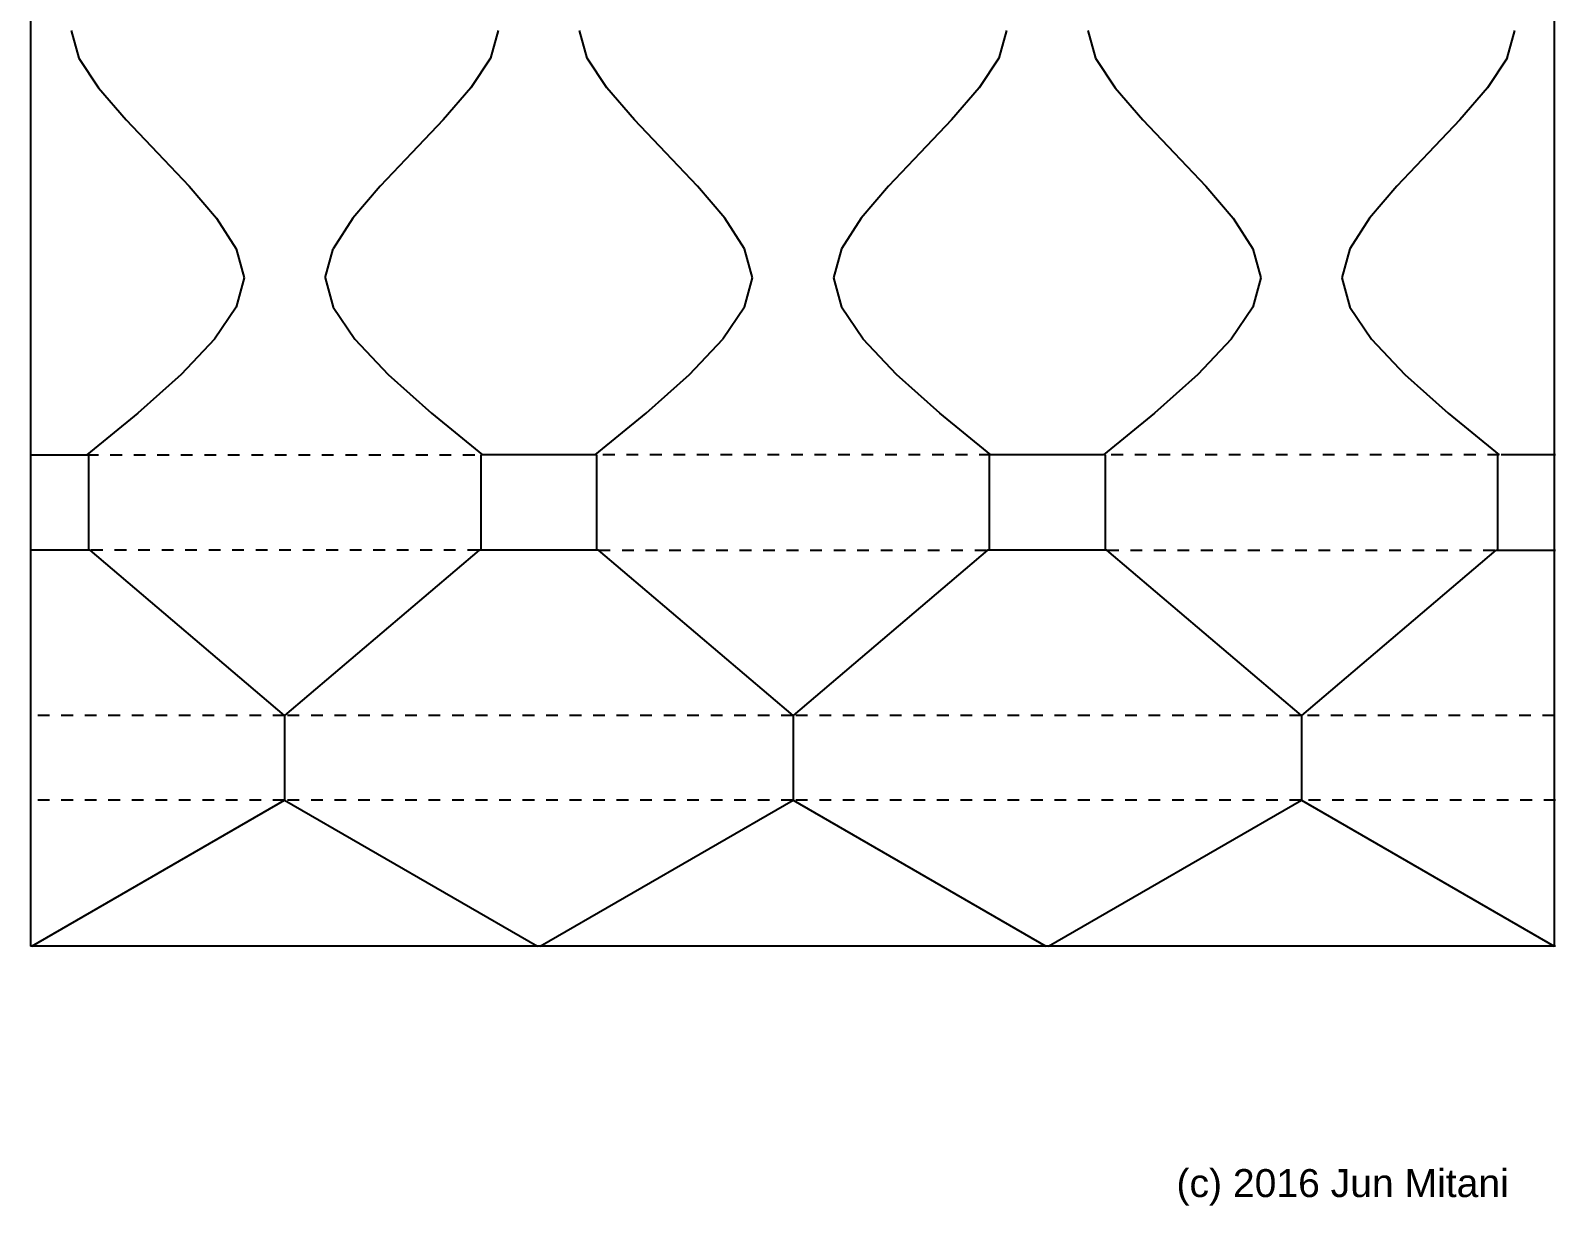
# Model space of a CAD drawing. Extents: x 11 to 198, y -288 to -9.
# Drawn here: x 15 to 198, y -287.6 to -146.6 of the extents above; entities that cross this region are included whole.
import ezdxf

# ---------------------------------------------------------------- set-up
doc = ezdxf.new("R2010")
doc.units = 0
for name, pattern in [('AI-LINETYPE-15', [2.822222, 1.411111, -1.411111]), ('AI-LINETYPE-16', [2.822222, 1.411111, -1.411111]), ('AI-LINETYPE-17', [2.822222, 1.411111, -1.411111]), ('AI-LINETYPE-18', [2.822222, 1.411111, -1.411111]), ('AI-LINETYPE-19', [2.822222, 1.411111, -1.411111]), ('AI-LINETYPE-20', [2.822222, 1.411111, -1.411111]), ('AI-LINETYPE-21', [2.822222, 1.411111, -1.411111]), ('AI-LINETYPE-22', [2.822222, 1.411111, -1.411111]), ('AI-LINETYPE-23', [2.822222, 1.411111, -1.411111]), ('AI-LINETYPE-24', [2.822222, 1.411111, -1.411111]), ('AI-LINETYPE-25', [2.822222, 1.411111, -1.411111]), ('AI-LINETYPE-26', [2.822222, 1.411111, -1.411111]), ('AI-LINETYPE-27', [2.822222, 1.411111, -1.411111]), ('AI-LINETYPE-28', [2.822222, 1.411111, -1.411111])]:
    doc.linetypes.add(name, pattern=pattern)
for name, color, linetype in [('CUTLINE', 7, 'CONTINUOUS'), ('MOUNTAINLINE', 7, 'CONTINUOUS'), ('TEXT', 7, 'CONTINUOUS'), ('VALLEYLINE', 7, 'CONTINUOUS')]:
    doc.layers.add(name, color=color, linetype=linetype)

# ---------------------------------------------------------------- blocks, each defined once
blk = doc.blocks.new('BLOCK_3')
at = {"layer": 'CUTLINE', "color": 7}
blk.add_lwpolyline([(14.95, -36.68), (14.95, -36.68), (14.95, -256.48)], dxfattribs=at)
blk = doc.blocks.new('BLOCK_8')
at = {"layer": 'CUTLINE', "color": 7}
blk.add_lwpolyline([(197.86, -36.68), (197.86, -36.68), (197.86, -256.48)], dxfattribs=at)
blk = doc.blocks.new('BLOCK_9')
at = {"layer": 'CUTLINE', "color": 7}
blk.add_lwpolyline([(75.82, -256.48), (15.1, -256.48)], dxfattribs=at)
blk = doc.blocks.new('BLOCK_10')
at = {"layer": 'CUTLINE', "color": 7}
blk.add_lwpolyline([(15.1, -256.48), (14.95, -256.48)], dxfattribs=at)
blk = doc.blocks.new('BLOCK_11')
at = {"layer": 'CUTLINE', "color": 7}
blk.add_lwpolyline([(136.84, -256.48), (76.12, -256.48)], dxfattribs=at)
blk = doc.blocks.new('BLOCK_12')
at = {"layer": 'CUTLINE', "color": 7}
blk.add_lwpolyline([(76.12, -256.48), (75.82, -256.48)], dxfattribs=at)
blk = doc.blocks.new('BLOCK_13')
at = {"layer": 'CUTLINE', "color": 7}
blk.add_lwpolyline([(197.86, -256.48), (137.14, -256.48)], dxfattribs=at)
blk = doc.blocks.new('BLOCK_14')
at = {"layer": 'CUTLINE', "color": 7}
blk.add_lwpolyline([(137.14, -256.48), (136.84, -256.48)], dxfattribs=at)
blk = doc.blocks.new('BLOCK_15')
at = {"layer": 'CUTLINE', "color": 7}
blk.add_lwpolyline([(198.01, -256.48), (197.86, -256.48)], dxfattribs=at)
blk = doc.blocks.new('BLOCK_30')
at = {"layer": 'VALLEYLINE', "color": 7, "linetype": 'AI-LINETYPE-15'}
blk.add_lwpolyline([(68.8, -208.97), (22.13, -208.97)], dxfattribs=at)
blk = doc.blocks.new('BLOCK_31')
at = {"layer": 'VALLEYLINE', "color": 7, "linetype": 'AI-LINETYPE-16'}
blk.add_lwpolyline([(21.71, -197.5), (69.21, -197.5)], dxfattribs=at)
blk = doc.blocks.new('BLOCK_32')
at = {"layer": 'VALLEYLINE', "color": 7, "linetype": 'AI-LINETYPE-17'}
blk.add_lwpolyline([(83.14, -208.97), (129.81, -208.97)], dxfattribs=at)
blk = doc.blocks.new('BLOCK_33')
at = {"layer": 'VALLEYLINE', "color": 7, "linetype": 'AI-LINETYPE-18'}
blk.add_lwpolyline([(130.23, -197.5), (82.73, -197.5)], dxfattribs=at)
blk = doc.blocks.new('BLOCK_34')
at = {"layer": 'VALLEYLINE', "color": 7, "linetype": 'AI-LINETYPE-19'}
blk.add_lwpolyline([(191.25, -197.5), (143.74, -197.5)], dxfattribs=at)
blk = doc.blocks.new('BLOCK_35')
at = {"layer": 'VALLEYLINE', "color": 7, "linetype": 'AI-LINETYPE-20'}
blk.add_lwpolyline([(144.16, -208.97), (190.83, -208.97)], dxfattribs=at)
blk = doc.blocks.new('BLOCK_36')
at = {"layer": 'VALLEYLINE', "color": 7, "linetype": 'AI-LINETYPE-21'}
blk.add_lwpolyline([(45.46, -228.8), (14.95, -228.8)], dxfattribs=at)
blk = doc.blocks.new('BLOCK_37')
at = {"layer": 'VALLEYLINE', "color": 7, "linetype": 'AI-LINETYPE-22'}
blk.add_lwpolyline([(167.5, -228.8), (106.48, -228.8)], dxfattribs=at)
blk = doc.blocks.new('BLOCK_38')
at = {"layer": 'VALLEYLINE', "color": 7, "linetype": 'AI-LINETYPE-23'}
blk.add_lwpolyline([(45.46, -238.95), (14.95, -238.95)], dxfattribs=at)
blk = doc.blocks.new('BLOCK_39')
at = {"layer": 'VALLEYLINE', "color": 7, "linetype": 'AI-LINETYPE-24'}
blk.add_lwpolyline([(197.86, -228.8), (167.5, -228.8)], dxfattribs=at)
blk = doc.blocks.new('BLOCK_40')
at = {"layer": 'VALLEYLINE', "color": 7, "linetype": 'AI-LINETYPE-25'}
blk.add_lwpolyline([(106.48, -228.8), (45.46, -228.8)], dxfattribs=at)
blk = doc.blocks.new('BLOCK_41')
at = {"layer": 'VALLEYLINE', "color": 7, "linetype": 'AI-LINETYPE-26'}
blk.add_lwpolyline([(106.48, -238.95), (45.46, -238.95)], dxfattribs=at)
blk = doc.blocks.new('BLOCK_42')
at = {"layer": 'VALLEYLINE', "color": 7, "linetype": 'AI-LINETYPE-27'}
blk.add_lwpolyline([(167.5, -238.95), (106.48, -238.95)], dxfattribs=at)
blk = doc.blocks.new('BLOCK_43')
at = {"layer": 'VALLEYLINE', "color": 7, "linetype": 'AI-LINETYPE-28'}
blk.add_lwpolyline([(198.01, -238.95), (167.5, -238.95)], dxfattribs=at)
blk = doc.blocks.new('BLOCK_151')
at = {"layer": 'MOUNTAINLINE', "color": 7}
blk.add_lwpolyline([(39.65, -172.78), (40.59, -176.26)], dxfattribs=at)
blk = doc.blocks.new('BLOCK_152')
at = {"layer": 'MOUNTAINLINE', "color": 7}
blk.add_lwpolyline([(40.59, -176.26), (39.65, -179.79)], dxfattribs=at)
blk = doc.blocks.new('BLOCK_153')
at = {"layer": 'MOUNTAINLINE', "color": 7}
blk.add_lwpolyline([(50.33, -176.26), (51.28, -179.79)], dxfattribs=at)
blk = doc.blocks.new('BLOCK_154')
at = {"layer": 'MOUNTAINLINE', "color": 7}
blk.add_lwpolyline([(39.65, -179.79), (37.05, -183.62)], dxfattribs=at)
blk = doc.blocks.new('BLOCK_155')
at = {"layer": 'MOUNTAINLINE', "color": 7}
blk.add_lwpolyline([(51.28, -179.79), (53.87, -183.62)], dxfattribs=at)
blk = doc.blocks.new('BLOCK_156')
at = {"layer": 'MOUNTAINLINE', "color": 7}
blk.add_lwpolyline([(19.82, -146.58), (20.77, -149.91)], dxfattribs=at)
blk = doc.blocks.new('BLOCK_157')
at = {"layer": 'MOUNTAINLINE', "color": 7}
blk.add_lwpolyline([(71.1, -146.58), (70.16, -149.91)], dxfattribs=at)
blk = doc.blocks.new('BLOCK_158')
at = {"layer": 'MOUNTAINLINE', "color": 7}
blk.add_lwpolyline([(81.79, -149.91), (80.84, -146.58)], dxfattribs=at)
blk = doc.blocks.new('BLOCK_159')
at = {"layer": 'MOUNTAINLINE', "color": 7}
blk.add_lwpolyline([(132.12, -146.58), (131.17, -149.91)], dxfattribs=at)
blk = doc.blocks.new('BLOCK_160')
at = {"layer": 'MOUNTAINLINE', "color": 7}
blk.add_lwpolyline([(14.95, -197.5), (21.71, -197.5)], dxfattribs=at)
blk = doc.blocks.new('BLOCK_161')
at = {"layer": 'MOUNTAINLINE', "color": 7}
blk.add_lwpolyline([(21.92, -197.5), (21.92, -208.97)], dxfattribs=at)
blk = doc.blocks.new('BLOCK_162')
at = {"layer": 'MOUNTAINLINE', "color": 7}
blk.add_lwpolyline([(22.13, -208.97), (14.95, -208.97)], dxfattribs=at)
blk = doc.blocks.new('BLOCK_163')
at = {"layer": 'MOUNTAINLINE', "color": 7}
blk.add_lwpolyline([(69.01, -197.5), (69.01, -208.97)], dxfattribs=at)
blk = doc.blocks.new('BLOCK_164')
at = {"layer": 'MOUNTAINLINE', "color": 7}
blk.add_lwpolyline([(20.77, -149.91), (23.13, -153.47)], dxfattribs=at)
blk = doc.blocks.new('BLOCK_165')
at = {"layer": 'MOUNTAINLINE', "color": 7}
blk.add_lwpolyline([(23.13, -153.47), (26.43, -157.29)], dxfattribs=at)
blk = doc.blocks.new('BLOCK_166')
at = {"layer": 'MOUNTAINLINE', "color": 7}
blk.add_lwpolyline([(26.43, -157.29), (30.21, -161.26)], dxfattribs=at)
blk = doc.blocks.new('BLOCK_167')
at = {"layer": 'MOUNTAINLINE', "color": 7}
blk.add_lwpolyline([(30.21, -161.26), (33.98, -165.25)], dxfattribs=at)
blk = doc.blocks.new('BLOCK_168')
at = {"layer": 'MOUNTAINLINE', "color": 7}
blk.add_lwpolyline([(33.98, -165.25), (37.29, -169.12)], dxfattribs=at)
blk = doc.blocks.new('BLOCK_169')
at = {"layer": 'MOUNTAINLINE', "color": 7}
blk.add_lwpolyline([(37.29, -169.12), (39.65, -172.78)], dxfattribs=at)
blk = doc.blocks.new('BLOCK_170')
at = {"layer": 'MOUNTAINLINE', "color": 7}
blk.add_lwpolyline([(192.19, -149.91), (193.14, -146.58)], dxfattribs=at)
blk = doc.blocks.new('BLOCK_171')
at = {"layer": 'MOUNTAINLINE', "color": 7}
blk.add_lwpolyline([(45.46, -228.8), (22.13, -208.97)], dxfattribs=at)
blk = doc.blocks.new('BLOCK_172')
at = {"layer": 'MOUNTAINLINE', "color": 7}
blk.add_lwpolyline([(68.8, -208.97), (45.46, -228.8)], dxfattribs=at)
blk = doc.blocks.new('BLOCK_173')
at = {"layer": 'MOUNTAINLINE', "color": 7}
blk.add_lwpolyline([(100.67, -179.79), (101.61, -176.26)], dxfattribs=at)
blk = doc.blocks.new('BLOCK_174')
at = {"layer": 'MOUNTAINLINE', "color": 7}
blk.add_lwpolyline([(111.35, -176.26), (112.29, -179.79)], dxfattribs=at)
blk = doc.blocks.new('BLOCK_175')
at = {"layer": 'MOUNTAINLINE', "color": 7}
blk.add_lwpolyline([(101.61, -176.26), (100.67, -172.78)], dxfattribs=at)
blk = doc.blocks.new('BLOCK_176')
at = {"layer": 'MOUNTAINLINE', "color": 7}
blk.add_lwpolyline([(112.29, -172.78), (111.35, -176.26)], dxfattribs=at)
blk = doc.blocks.new('BLOCK_177')
at = {"layer": 'MOUNTAINLINE', "color": 7}
blk.add_lwpolyline([(84.15, -153.47), (81.79, -149.91)], dxfattribs=at)
blk = doc.blocks.new('BLOCK_178')
at = {"layer": 'MOUNTAINLINE', "color": 7}
blk.add_lwpolyline([(131.17, -149.91), (128.81, -153.47)], dxfattribs=at)
blk = doc.blocks.new('BLOCK_179')
at = {"layer": 'MOUNTAINLINE', "color": 7}
blk.add_lwpolyline([(87.45, -157.29), (84.15, -153.47)], dxfattribs=at)
blk = doc.blocks.new('BLOCK_180')
at = {"layer": 'MOUNTAINLINE', "color": 7}
blk.add_lwpolyline([(128.81, -153.47), (125.51, -157.29)], dxfattribs=at)
blk = doc.blocks.new('BLOCK_181')
at = {"layer": 'MOUNTAINLINE', "color": 7}
blk.add_lwpolyline([(91.23, -161.26), (87.45, -157.29)], dxfattribs=at)
blk = doc.blocks.new('BLOCK_182')
at = {"layer": 'MOUNTAINLINE', "color": 7}
blk.add_lwpolyline([(125.51, -157.29), (121.73, -161.26)], dxfattribs=at)
blk = doc.blocks.new('BLOCK_183')
at = {"layer": 'MOUNTAINLINE', "color": 7}
blk.add_lwpolyline([(95, -165.25), (91.23, -161.26)], dxfattribs=at)
blk = doc.blocks.new('BLOCK_184')
at = {"layer": 'MOUNTAINLINE', "color": 7}
blk.add_lwpolyline([(121.73, -161.26), (117.96, -165.25)], dxfattribs=at)
blk = doc.blocks.new('BLOCK_185')
at = {"layer": 'MOUNTAINLINE', "color": 7}
blk.add_lwpolyline([(98.31, -169.12), (95, -165.25)], dxfattribs=at)
blk = doc.blocks.new('BLOCK_186')
at = {"layer": 'MOUNTAINLINE', "color": 7}
blk.add_lwpolyline([(117.96, -165.25), (114.65, -169.12)], dxfattribs=at)
blk = doc.blocks.new('BLOCK_187')
at = {"layer": 'MOUNTAINLINE', "color": 7}
blk.add_lwpolyline([(100.67, -172.78), (98.31, -169.12)], dxfattribs=at)
blk = doc.blocks.new('BLOCK_188')
at = {"layer": 'MOUNTAINLINE', "color": 7}
blk.add_lwpolyline([(114.65, -169.12), (112.29, -172.78)], dxfattribs=at)
blk = doc.blocks.new('BLOCK_189')
at = {"layer": 'MOUNTAINLINE', "color": 7}
blk.add_lwpolyline([(142.8, -149.91), (145.16, -153.47)], dxfattribs=at)
blk = doc.blocks.new('BLOCK_190')
at = {"layer": 'MOUNTAINLINE', "color": 7}
blk.add_lwpolyline([(145.16, -153.47), (148.47, -157.29)], dxfattribs=at)
blk = doc.blocks.new('BLOCK_191')
at = {"layer": 'MOUNTAINLINE', "color": 7}
blk.add_lwpolyline([(148.47, -157.29), (152.24, -161.26)], dxfattribs=at)
blk = doc.blocks.new('BLOCK_192')
at = {"layer": 'MOUNTAINLINE', "color": 7}
blk.add_lwpolyline([(152.24, -161.26), (156.02, -165.25)], dxfattribs=at)
blk = doc.blocks.new('BLOCK_193')
at = {"layer": 'MOUNTAINLINE', "color": 7}
blk.add_lwpolyline([(156.02, -165.25), (159.32, -169.12)], dxfattribs=at)
blk = doc.blocks.new('BLOCK_194')
at = {"layer": 'MOUNTAINLINE', "color": 7}
blk.add_lwpolyline([(159.32, -169.12), (161.68, -172.78)], dxfattribs=at)
blk = doc.blocks.new('BLOCK_195')
at = {"layer": 'MOUNTAINLINE', "color": 7}
blk.add_lwpolyline([(161.68, -172.78), (162.63, -176.26)], dxfattribs=at)
blk = doc.blocks.new('BLOCK_196')
at = {"layer": 'MOUNTAINLINE', "color": 7}
blk.add_lwpolyline([(162.63, -176.26), (161.68, -179.79)], dxfattribs=at)
blk = doc.blocks.new('BLOCK_197')
at = {"layer": 'MOUNTAINLINE', "color": 7}
blk.add_lwpolyline([(37.05, -183.62), (33.04, -187.86)], dxfattribs=at)
blk = doc.blocks.new('BLOCK_198')
at = {"layer": 'MOUNTAINLINE', "color": 7}
blk.add_lwpolyline([(33.04, -187.86), (27.85, -192.51)], dxfattribs=at)
blk = doc.blocks.new('BLOCK_199')
at = {"layer": 'MOUNTAINLINE', "color": 7}
blk.add_lwpolyline([(27.85, -192.51), (21.71, -197.5)], dxfattribs=at)
blk = doc.blocks.new('BLOCK_200')
at = {"layer": 'MOUNTAINLINE', "color": 7}
blk.add_lwpolyline([(53.87, -183.62), (57.89, -187.86)], dxfattribs=at)
blk = doc.blocks.new('BLOCK_201')
at = {"layer": 'MOUNTAINLINE', "color": 7}
blk.add_lwpolyline([(57.89, -187.86), (63.08, -192.51)], dxfattribs=at)
blk = doc.blocks.new('BLOCK_202')
at = {"layer": 'MOUNTAINLINE', "color": 7}
blk.add_lwpolyline([(63.08, -192.51), (69.21, -197.5)], dxfattribs=at)
blk = doc.blocks.new('BLOCK_203')
at = {"layer": 'MOUNTAINLINE', "color": 7}
blk.add_lwpolyline([(114.89, -183.62), (112.29, -179.79)], dxfattribs=at)
blk = doc.blocks.new('BLOCK_204')
at = {"layer": 'MOUNTAINLINE', "color": 7}
blk.add_lwpolyline([(161.68, -179.79), (159.09, -183.62)], dxfattribs=at)
blk = doc.blocks.new('BLOCK_205')
at = {"layer": 'MOUNTAINLINE', "color": 7}
blk.add_lwpolyline([(70.16, -149.91), (67.8, -153.47)], dxfattribs=at)
blk = doc.blocks.new('BLOCK_206')
at = {"layer": 'MOUNTAINLINE', "color": 7}
blk.add_lwpolyline([(67.8, -153.47), (64.49, -157.29)], dxfattribs=at)
blk = doc.blocks.new('BLOCK_207')
at = {"layer": 'MOUNTAINLINE', "color": 7}
blk.add_lwpolyline([(64.49, -157.29), (60.72, -161.26)], dxfattribs=at)
blk = doc.blocks.new('BLOCK_208')
at = {"layer": 'MOUNTAINLINE', "color": 7}
blk.add_lwpolyline([(60.72, -161.26), (56.94, -165.25)], dxfattribs=at)
blk = doc.blocks.new('BLOCK_209')
at = {"layer": 'MOUNTAINLINE', "color": 7}
blk.add_lwpolyline([(56.94, -165.25), (53.64, -169.12)], dxfattribs=at)
blk = doc.blocks.new('BLOCK_210')
at = {"layer": 'MOUNTAINLINE', "color": 7}
blk.add_lwpolyline([(53.64, -169.12), (51.28, -172.78)], dxfattribs=at)
blk = doc.blocks.new('BLOCK_211')
at = {"layer": 'MOUNTAINLINE', "color": 7}
blk.add_lwpolyline([(141.86, -146.58), (142.8, -149.91)], dxfattribs=at)
blk = doc.blocks.new('BLOCK_212')
at = {"layer": 'MOUNTAINLINE', "color": 7}
blk.add_lwpolyline([(118.9, -187.86), (114.89, -183.62)], dxfattribs=at)
blk = doc.blocks.new('BLOCK_213')
at = {"layer": 'MOUNTAINLINE', "color": 7}
blk.add_lwpolyline([(159.09, -183.62), (155.07, -187.86)], dxfattribs=at)
blk = doc.blocks.new('BLOCK_214')
at = {"layer": 'MOUNTAINLINE', "color": 7}
blk.add_lwpolyline([(124.1, -192.51), (118.9, -187.86)], dxfattribs=at)
blk = doc.blocks.new('BLOCK_215')
at = {"layer": 'MOUNTAINLINE', "color": 7}
blk.add_lwpolyline([(155.07, -187.86), (149.88, -192.51)], dxfattribs=at)
blk = doc.blocks.new('BLOCK_216')
at = {"layer": 'MOUNTAINLINE', "color": 7}
blk.add_lwpolyline([(130.23, -197.5), (124.1, -192.51)], dxfattribs=at)
blk = doc.blocks.new('BLOCK_217')
at = {"layer": 'MOUNTAINLINE', "color": 7}
blk.add_lwpolyline([(149.88, -192.51), (143.74, -197.5)], dxfattribs=at)
blk = doc.blocks.new('BLOCK_218')
at = {"layer": 'MOUNTAINLINE', "color": 7}
blk.add_lwpolyline([(143.74, -197.5), (130.23, -197.5)], dxfattribs=at)
blk = doc.blocks.new('BLOCK_219')
at = {"layer": 'MOUNTAINLINE', "color": 7}
blk.add_lwpolyline([(106.48, -228.8), (83.14, -208.97)], dxfattribs=at)
blk = doc.blocks.new('BLOCK_220')
at = {"layer": 'MOUNTAINLINE', "color": 7}
blk.add_lwpolyline([(129.81, -208.97), (106.48, -228.8)], dxfattribs=at)
blk = doc.blocks.new('BLOCK_221')
at = {"layer": 'MOUNTAINLINE', "color": 7}
blk.add_lwpolyline([(94.06, -187.86), (98.07, -183.62)], dxfattribs=at)
blk = doc.blocks.new('BLOCK_222')
at = {"layer": 'MOUNTAINLINE', "color": 7}
blk.add_lwpolyline([(88.86, -192.51), (94.06, -187.86)], dxfattribs=at)
blk = doc.blocks.new('BLOCK_223')
at = {"layer": 'MOUNTAINLINE', "color": 7}
blk.add_lwpolyline([(82.73, -197.5), (88.86, -192.51)], dxfattribs=at)
blk = doc.blocks.new('BLOCK_224')
at = {"layer": 'MOUNTAINLINE', "color": 7}
blk.add_lwpolyline([(82.94, -208.97), (82.94, -197.5)], dxfattribs=at)
blk = doc.blocks.new('BLOCK_225')
at = {"layer": 'MOUNTAINLINE', "color": 7}
blk.add_lwpolyline([(130.02, -197.5), (130.02, -208.97)], dxfattribs=at)
blk = doc.blocks.new('BLOCK_226')
at = {"layer": 'MOUNTAINLINE', "color": 7}
blk.add_lwpolyline([(144.16, -208.97), (129.81, -208.97)], dxfattribs=at)
blk = doc.blocks.new('BLOCK_227')
at = {"layer": 'MOUNTAINLINE', "color": 7}
blk.add_lwpolyline([(143.95, -197.5), (143.95, -208.97)], dxfattribs=at)
blk = doc.blocks.new('BLOCK_228')
at = {"layer": 'MOUNTAINLINE', "color": 7}
blk.add_lwpolyline([(192.19, -149.91), (189.83, -153.47)], dxfattribs=at)
blk = doc.blocks.new('BLOCK_229')
at = {"layer": 'MOUNTAINLINE', "color": 7}
blk.add_lwpolyline([(189.83, -153.47), (186.53, -157.29)], dxfattribs=at)
blk = doc.blocks.new('BLOCK_230')
at = {"layer": 'MOUNTAINLINE', "color": 7}
blk.add_lwpolyline([(186.53, -157.29), (182.75, -161.26)], dxfattribs=at)
blk = doc.blocks.new('BLOCK_231')
at = {"layer": 'MOUNTAINLINE', "color": 7}
blk.add_lwpolyline([(182.75, -161.26), (178.98, -165.25)], dxfattribs=at)
blk = doc.blocks.new('BLOCK_232')
at = {"layer": 'MOUNTAINLINE', "color": 7}
blk.add_lwpolyline([(178.98, -165.25), (175.67, -169.12)], dxfattribs=at)
blk = doc.blocks.new('BLOCK_233')
at = {"layer": 'MOUNTAINLINE', "color": 7}
blk.add_lwpolyline([(175.67, -169.12), (173.31, -172.78)], dxfattribs=at)
blk = doc.blocks.new('BLOCK_234')
at = {"layer": 'MOUNTAINLINE', "color": 7}
blk.add_lwpolyline([(173.31, -172.78), (172.37, -176.26)], dxfattribs=at)
blk = doc.blocks.new('BLOCK_235')
at = {"layer": 'MOUNTAINLINE', "color": 7}
blk.add_lwpolyline([(172.37, -176.26), (173.31, -179.79)], dxfattribs=at)
blk = doc.blocks.new('BLOCK_236')
at = {"layer": 'MOUNTAINLINE', "color": 7}
blk.add_lwpolyline([(173.31, -179.79), (175.91, -183.62)], dxfattribs=at)
blk = doc.blocks.new('BLOCK_237')
at = {"layer": 'MOUNTAINLINE', "color": 7}
blk.add_lwpolyline([(175.91, -183.62), (179.92, -187.86)], dxfattribs=at)
blk = doc.blocks.new('BLOCK_238')
at = {"layer": 'MOUNTAINLINE', "color": 7}
blk.add_lwpolyline([(179.92, -187.86), (185.11, -192.51)], dxfattribs=at)
blk = doc.blocks.new('BLOCK_239')
at = {"layer": 'MOUNTAINLINE', "color": 7}
blk.add_lwpolyline([(185.11, -192.51), (191.25, -197.5)], dxfattribs=at)
blk = doc.blocks.new('BLOCK_240')
at = {"layer": 'MOUNTAINLINE', "color": 7}
blk.add_lwpolyline([(167.5, -228.8), (144.16, -208.97)], dxfattribs=at)
blk = doc.blocks.new('BLOCK_241')
at = {"layer": 'MOUNTAINLINE', "color": 7}
blk.add_lwpolyline([(190.83, -208.97), (167.5, -228.8)], dxfattribs=at)
blk = doc.blocks.new('BLOCK_242')
at = {"layer": 'MOUNTAINLINE', "color": 7}
blk.add_lwpolyline([(191.04, -197.5), (191.04, -208.97)], dxfattribs=at)
blk = doc.blocks.new('BLOCK_243')
at = {"layer": 'MOUNTAINLINE', "color": 7}
blk.add_lwpolyline([(50.33, -176.26), (51.28, -172.78)], dxfattribs=at)
blk = doc.blocks.new('BLOCK_244')
at = {"layer": 'MOUNTAINLINE', "color": 7}
blk.add_lwpolyline([(100.67, -179.79), (98.07, -183.62)], dxfattribs=at)
blk = doc.blocks.new('BLOCK_245')
at = {"layer": 'MOUNTAINLINE', "color": 7}
blk.add_lwpolyline([(45.46, -228.8), (45.46, -238.95)], dxfattribs=at)
blk = doc.blocks.new('BLOCK_246')
at = {"layer": 'MOUNTAINLINE', "color": 7}
blk.add_lwpolyline([(190.9, -208.97), (198.01, -208.97)], dxfattribs=at)
blk = doc.blocks.new('BLOCK_247')
at = {"layer": 'MOUNTAINLINE', "color": 7}
blk.add_lwpolyline([(82.73, -197.5), (69.21, -197.5)], dxfattribs=at)
blk = doc.blocks.new('BLOCK_248')
at = {"layer": 'MOUNTAINLINE', "color": 7}
blk.add_lwpolyline([(83.14, -208.97), (68.8, -208.97)], dxfattribs=at)
blk = doc.blocks.new('BLOCK_249')
at = {"layer": 'MOUNTAINLINE', "color": 7}
blk.add_lwpolyline([(106.48, -228.8), (106.48, -238.95)], dxfattribs=at)
blk = doc.blocks.new('BLOCK_250')
at = {"layer": 'MOUNTAINLINE', "color": 7}
blk.add_lwpolyline([(167.5, -228.8), (167.5, -238.95)], dxfattribs=at)
blk = doc.blocks.new('BLOCK_251')
at = {"layer": 'MOUNTAINLINE', "color": 7}
blk.add_lwpolyline([(198.01, -197.5), (191.5, -197.5)], dxfattribs=at)
blk = doc.blocks.new('BLOCK_252')
at = {"layer": 'MOUNTAINLINE', "color": 7}
blk.add_lwpolyline([(15.1, -256.48), (45.46, -238.95)], dxfattribs=at)
blk = doc.blocks.new('BLOCK_253')
at = {"layer": 'MOUNTAINLINE', "color": 7}
blk.add_lwpolyline([(45.46, -238.95), (75.82, -256.48)], dxfattribs=at)
blk = doc.blocks.new('BLOCK_254')
at = {"layer": 'MOUNTAINLINE', "color": 7}
blk.add_lwpolyline([(76.12, -256.48), (106.48, -238.95)], dxfattribs=at)
blk = doc.blocks.new('BLOCK_255')
at = {"layer": 'MOUNTAINLINE', "color": 7}
blk.add_lwpolyline([(106.48, -238.95), (136.84, -256.48)], dxfattribs=at)
blk = doc.blocks.new('BLOCK_256')
at = {"layer": 'MOUNTAINLINE', "color": 7}
blk.add_lwpolyline([(137.14, -256.48), (167.5, -238.95)], dxfattribs=at)
blk = doc.blocks.new('BLOCK_257')
at = {"layer": 'MOUNTAINLINE', "color": 7}
blk.add_lwpolyline([(167.5, -238.95), (197.86, -256.48)], dxfattribs=at)

msp = doc.modelspace()

# ---------------------------------------------------------------- block references
at = {"layer": 'CUTLINE'}
for name in ['BLOCK_3', 'BLOCK_8', 'BLOCK_10', 'BLOCK_9', 'BLOCK_12', 'BLOCK_11', 'BLOCK_14', 'BLOCK_13', 'BLOCK_15']:
    msp.add_blockref(name, (0, 0), dxfattribs=at)
at = {"layer": 'MOUNTAINLINE'}
for name in ['BLOCK_156', 'BLOCK_157', 'BLOCK_158', 'BLOCK_159', 'BLOCK_211', 'BLOCK_170', 'BLOCK_164', 'BLOCK_205', 'BLOCK_177', 'BLOCK_178', 'BLOCK_189', 'BLOCK_228', 'BLOCK_165', 'BLOCK_206', 'BLOCK_179', 'BLOCK_180', 'BLOCK_190', 'BLOCK_229', 'BLOCK_166', 'BLOCK_207', 'BLOCK_181', 'BLOCK_182', 'BLOCK_191', 'BLOCK_230', 'BLOCK_167', 'BLOCK_208', 'BLOCK_183', 'BLOCK_184', 'BLOCK_192', 'BLOCK_231', 'BLOCK_168', 'BLOCK_209', 'BLOCK_185', 'BLOCK_186', 'BLOCK_193', 'BLOCK_232', 'BLOCK_169', 'BLOCK_210', 'BLOCK_187', 'BLOCK_188', 'BLOCK_194', 'BLOCK_233', 'BLOCK_151', 'BLOCK_243', 'BLOCK_175', 'BLOCK_176', 'BLOCK_195', 'BLOCK_234', 'BLOCK_152', 'BLOCK_153', 'BLOCK_173', 'BLOCK_174', 'BLOCK_196', 'BLOCK_235', 'BLOCK_154', 'BLOCK_155', 'BLOCK_244', 'BLOCK_203', 'BLOCK_204', 'BLOCK_236', 'BLOCK_197', 'BLOCK_200', 'BLOCK_221', 'BLOCK_212', 'BLOCK_213', 'BLOCK_237', 'BLOCK_198', 'BLOCK_201', 'BLOCK_222', 'BLOCK_214', 'BLOCK_215', 'BLOCK_238', 'BLOCK_199', 'BLOCK_202', 'BLOCK_223', 'BLOCK_216', 'BLOCK_217', 'BLOCK_239', 'BLOCK_160', 'BLOCK_161', 'BLOCK_163', 'BLOCK_247', 'BLOCK_224', 'BLOCK_225', 'BLOCK_218', 'BLOCK_227', 'BLOCK_242', 'BLOCK_251', 'BLOCK_162', 'BLOCK_171', 'BLOCK_172', 'BLOCK_248', 'BLOCK_219', 'BLOCK_220', 'BLOCK_226', 'BLOCK_240', 'BLOCK_241', 'BLOCK_246', 'BLOCK_245', 'BLOCK_249', 'BLOCK_250', 'BLOCK_252', 'BLOCK_253', 'BLOCK_254', 'BLOCK_255', 'BLOCK_256', 'BLOCK_257']:
    msp.add_blockref(name, (0, 0), dxfattribs=at)
at = {"layer": 'VALLEYLINE'}
for name in ['BLOCK_31', 'BLOCK_33', 'BLOCK_34', 'BLOCK_30', 'BLOCK_32', 'BLOCK_35', 'BLOCK_36', 'BLOCK_40', 'BLOCK_37', 'BLOCK_39', 'BLOCK_38', 'BLOCK_41', 'BLOCK_42', 'BLOCK_43']:
    msp.add_blockref(name, (0, 0), dxfattribs=at)

# ---------------------------------------------------------------- texts
at = {"layer": 'TEXT', "color": 7, "insert": (152.51, -287.61), "char_height": 3.3584, "attachment_point": 7}
msp.add_mtext('\\fArial|b0|i0|c0|p34;\\W1;(c) 2016 Jun Mitani', dxfattribs=at)

doc.saveas('drawing.dxf')
